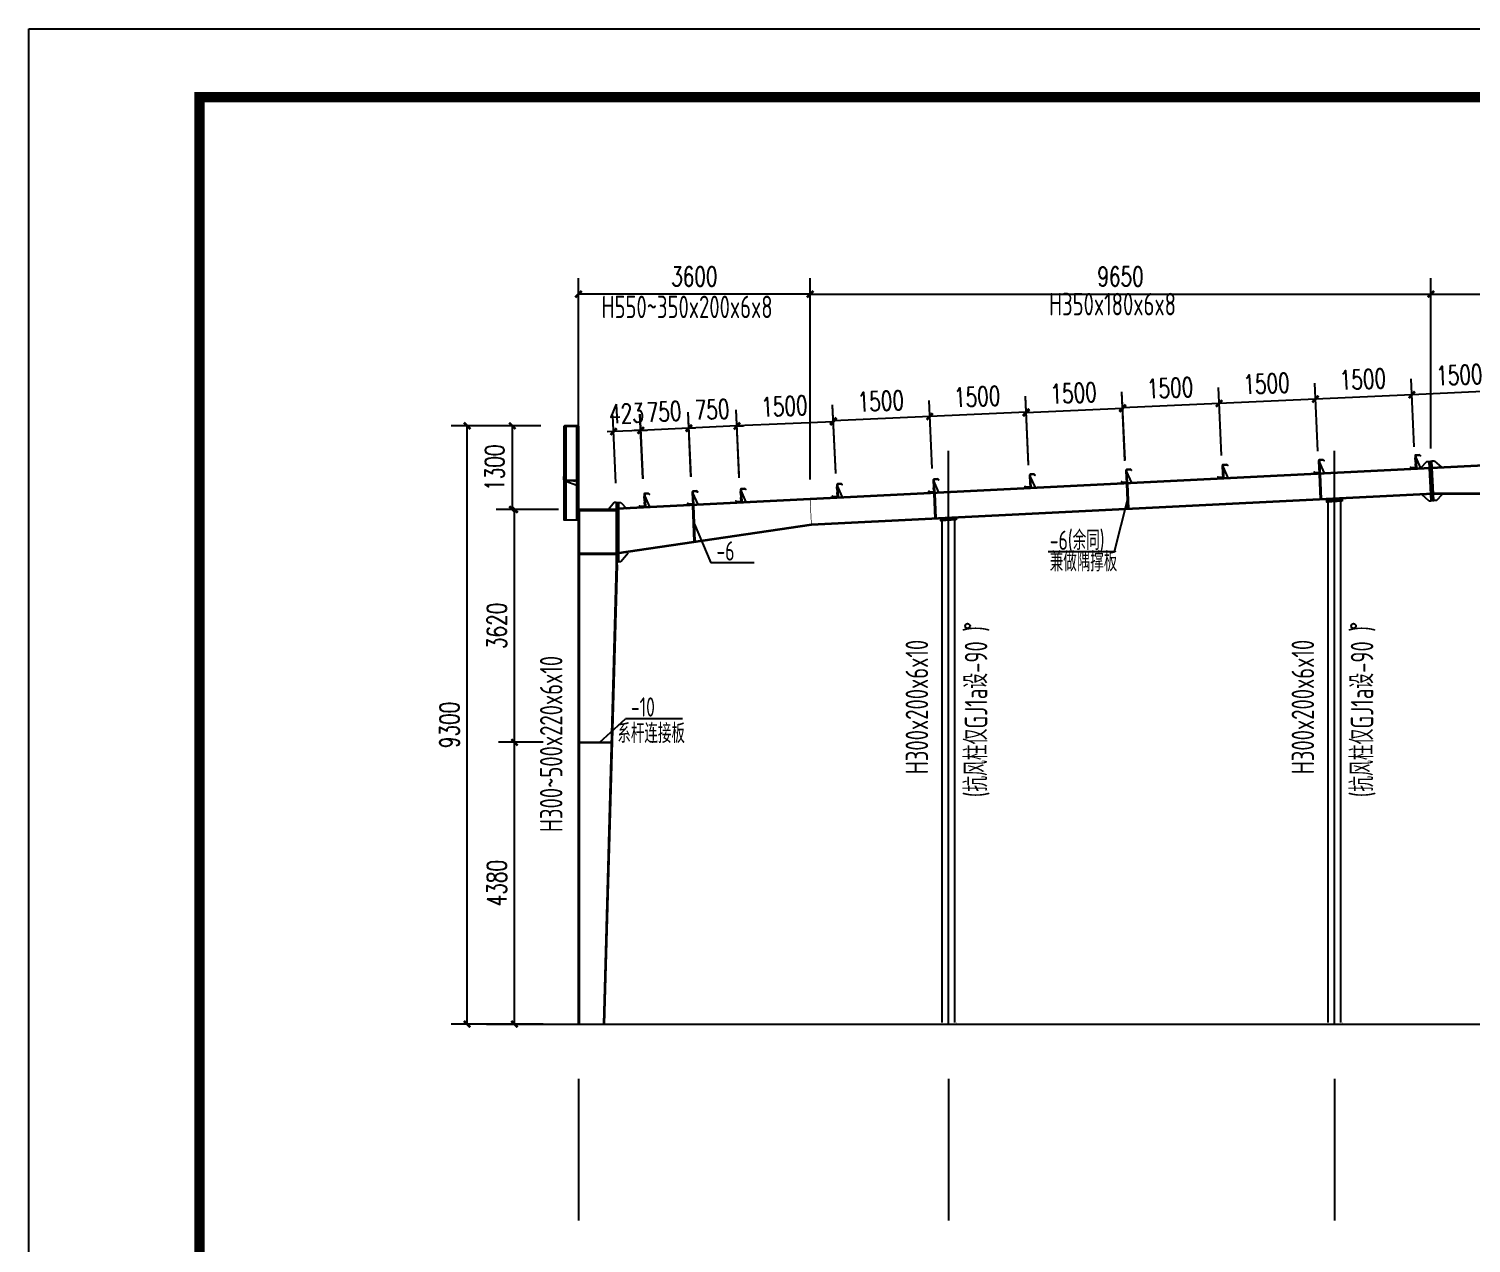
# Model space of a CAD drawing. Extents: x 180850 to 1400258, y 48356 to 327067.
# Drawn here: x 1288808 to 1311228, y 180243 to 199123 of the extents above; entities that cross this region are included whole.
import ezdxf

# ---------------------------------------------------------------- set-up
doc = ezdxf.new("R2010")
doc.units = 0
doc.header["$LTSCALE"] = 1000
for name, color, linetype in [('AXIS', 3, 'Continuous'), ('DOTE', 1, 'Continuous'), ('GL', 150, 'Continuous'), ('GZ', 50, 'Continuous'), ('LT', 27, 'Continuous'), ('PUB_TITLE', 4, 'Continuous'), ('PZ', 202, 'Continuous'), ('TEXT', 7, 'Continuous')]:
    doc.layers.add(name, color=color, linetype=linetype)
doc.styles.add('_TCH_DIM_T3', font='SIMPLEX', dxfattribs={"width": 0.705882, "bigfont": 'GBCBIG'})
doc.styles.add('TSSD_Norm', font='tssdeng.shx', dxfattribs={"bigfont": 'hztxt.shx'})
doc.dimstyles.new('TCH_100_1', dxfattribs={"dimtxt": 297.5, "dimasz": 100, "dimexe": 250, "dimexo": 300, "dimgap": 126.25, "dimtad": 1, "dimdec": 0, "dimzin": 0, "dimdsep": 46, "dimtxsty": '_TCH_DIM_T3', "dimblk": 'ARCHTICK', "dimcen": 0.09, "dimclrd": 126, "dimclre": 126, "dimclrt": 7, "dimazin": 2, "dimtfac": 1, "dimtdec": 0, "dimtix": 1, "dimtmove": 2, "dimatfit": 3, "dimfxl": 1, "dimtolj": 1, "dimtzin": 0, "dimarcsym": 0})

# ---------------------------------------------------------------- blocks, each defined once
blk = doc.blocks.new('_ArchTick')
at = {"color": 0, "linetype": 'ByBlock', "const_width": 0.4}
blk.add_lwpolyline([(-0.5, -0.5), (0.5, 0.5)], dxfattribs=at)
blk = doc.blocks.new('*D1894')
at = {"color": 126, "linetype": 'ByBlock', "lineweight": -2, "transparency": 16777216}
for p, q in [((1300953, 192115), (1300953, 195248)), ((1310603, 192598), (1310603, 195248)), ((1300953, 194998), (1310603, 194998))]:
    blk.add_line(p, q, dxfattribs=at)
at = {"layer": 'Defpoints', "color": 0, "linetype": 'ByBlock', "transparency": 16777216}
for p in [(1310603, 194998), (1310603, 192298), (1300953, 191815)]:
    blk.add_point(p, dxfattribs=at)
at = {"color": 126, "linetype": 'ByBlock', "lineweight": -2, "transparency": 16777216, "xscale": 100, "yscale": 100, "zscale": 100, "rotation": 180}
blk.add_blockref('_ArchTick', (1300953, 194998), dxfattribs=at)
at = {"color": 126, "linetype": 'ByBlock', "lineweight": -2, "transparency": 16777216, "xscale": 100, "yscale": 100, "zscale": 100}
blk.add_blockref('_ArchTick', (1310603, 194998), dxfattribs=at)
at = {"color": 7, "linetype": 'ByBlock', "transparency": 16777216, "insert": (1305778, 195273), "char_height": 297.5, "attachment_point": 5, "style": '_TCH_DIM_T3'}
blk.add_mtext('\\A1;9650', dxfattribs=at)
blk = doc.blocks.new('*D1895')
at = {"color": 126, "linetype": 'ByBlock', "lineweight": -2, "transparency": 16777216}
for p, q in [((1310603, 192598), (1310603, 195248)), ((1315103, 193341), (1315103, 195248)), ((1310603, 194998), (1315103, 194998))]:
    blk.add_line(p, q, dxfattribs=at)
at = {"layer": 'Defpoints', "color": 0, "linetype": 'ByBlock', "transparency": 16777216}
for p in [(1315103, 194998), (1315103, 193041), (1310603, 192298)]:
    blk.add_point(p, dxfattribs=at)
at = {"color": 126, "linetype": 'ByBlock', "lineweight": -2, "transparency": 16777216, "xscale": 100, "yscale": 100, "zscale": 100, "rotation": 180}
blk.add_blockref('_ArchTick', (1310603, 194998), dxfattribs=at)
at = {"color": 126, "linetype": 'ByBlock', "lineweight": -2, "transparency": 16777216, "xscale": 100, "yscale": 100, "zscale": 100}
blk.add_blockref('_ArchTick', (1315103, 194998), dxfattribs=at)
at = {"color": 7, "linetype": 'ByBlock', "transparency": 16777216, "insert": (1312853, 195273), "char_height": 297.5, "attachment_point": 5, "style": '_TCH_DIM_T3'}
blk.add_mtext('\\A1;4500', dxfattribs=at)
blk = doc.blocks.new('*D1898')
at = {"color": 126, "linetype": 'ByBlock', "lineweight": -2, "transparency": 16777216}
for p, q in [((1311842, 192691), (1311794, 193751)), ((1310343, 192624), (1310295, 193683)), ((1311805, 193501), (1310307, 193433))]:
    blk.add_line(p, q, dxfattribs=at)
at = {"layer": 'Defpoints', "color": 0, "linetype": 'ByBlock', "transparency": 16777216}
for p in [(1310307, 193433), (1311855, 192391, 0), (1310357, 192325, 0)]:
    blk.add_point(p, dxfattribs=at)
at = {"color": 126, "linetype": 'ByBlock', "lineweight": -2, "transparency": 16777216, "xscale": 100, "yscale": 100, "zscale": 100}
for p, rotation in [((1310307, 193433), 182.5815654334774), ((1311805, 193501), 2.581565433477442)]:
    blk.add_blockref('_ArchTick', p, dxfattribs=dict(at, rotation=rotation))
at = {"color": 7, "linetype": 'ByBlock', "transparency": 16777216, "insert": (1311044, 193742), "char_height": 297.5, "attachment_point": 5, "rotation": 2.5816, "style": '_TCH_DIM_T3'}
blk.add_mtext('\\A1;1500', dxfattribs=at)
blk = doc.blocks.new('*D1899')
at = {"color": 126, "linetype": 'ByBlock', "lineweight": -2, "transparency": 16777216}
for p, q in [((1308845, 192557), (1308797, 193616)), ((1310343, 192624), (1310295, 193683)), ((1310307, 193433), (1308808, 193366))]:
    blk.add_line(p, q, dxfattribs=at)
at = {"layer": 'Defpoints', "color": 0, "linetype": 'ByBlock', "transparency": 16777216}
for p in [(1308808, 193366), (1308858, 192258, 0), (1310357, 192325, 0)]:
    blk.add_point(p, dxfattribs=at)
at = {"color": 126, "linetype": 'ByBlock', "lineweight": -2, "transparency": 16777216, "xscale": 100, "yscale": 100, "zscale": 100}
for p, rotation in [((1310307, 193433), 2.581565433477442), ((1308808, 193366), 182.5815654334774)]:
    blk.add_blockref('_ArchTick', p, dxfattribs=dict(at, rotation=rotation))
at = {"color": 7, "linetype": 'ByBlock', "transparency": 16777216, "insert": (1309545, 193674), "char_height": 297.5, "attachment_point": 5, "rotation": 2.5816, "style": '_TCH_DIM_T3'}
blk.add_mtext('\\A1;1500', dxfattribs=at)
blk = doc.blocks.new('*D1901')
at = {"color": 126, "linetype": 'ByBlock', "lineweight": -2, "transparency": 16777216}
for p, q in [((1304348, 192340), (1304300, 193400)), ((1305846, 192407), (1305798, 193467)), ((1305810, 193218), (1304311, 193150))]:
    blk.add_line(p, q, dxfattribs=at)
at = {"layer": 'Defpoints', "color": 0, "linetype": 'ByBlock', "transparency": 16777216}
for p in [(1304311, 193150), (1304361, 192041, 0), (1305860, 192108, 0)]:
    blk.add_point(p, dxfattribs=at)
at = {"color": 126, "linetype": 'ByBlock', "lineweight": -2, "transparency": 16777216, "xscale": 100, "yscale": 100, "zscale": 100}
for p, rotation in [((1305810, 193218), 2.581565433477442), ((1304311, 193150), 182.5815654334774)]:
    blk.add_blockref('_ArchTick', p, dxfattribs=dict(at, rotation=rotation))
at = {"color": 7, "linetype": 'ByBlock', "transparency": 16777216, "insert": (1305048, 193459), "char_height": 297.5, "attachment_point": 5, "rotation": 2.5816, "style": '_TCH_DIM_T3'}
blk.add_mtext('\\A1;1500', dxfattribs=at)
blk = doc.blocks.new('*D1902')
at = {"color": 126, "linetype": 'ByBlock', "lineweight": -2, "transparency": 16777216}
for p, q in [((1302849, 192286), (1302801, 193345)), ((1304347, 192353), (1304299, 193413)), ((1304311, 193163), (1302812, 193095))]:
    blk.add_line(p, q, dxfattribs=at)
at = {"layer": 'Defpoints', "color": 0, "linetype": 'ByBlock', "transparency": 16777216}
for p in [(1302812, 193095), (1302862, 191987, 0), (1304361, 192053, 0)]:
    blk.add_point(p, dxfattribs=at)
at = {"color": 126, "linetype": 'ByBlock', "lineweight": -2, "transparency": 16777216, "xscale": 100, "yscale": 100, "zscale": 100}
for p, rotation in [((1302812, 193095), 182.5815654334774), ((1304311, 193163), 2.581565433477442)]:
    blk.add_blockref('_ArchTick', p, dxfattribs=dict(at, rotation=rotation))
at = {"color": 7, "linetype": 'ByBlock', "transparency": 16777216, "insert": (1303549, 193404), "char_height": 297.5, "attachment_point": 5, "rotation": 2.5816, "style": '_TCH_DIM_T3'}
blk.add_mtext('\\A1;1500', dxfattribs=at)
blk = doc.blocks.new('*D1903')
at = {"color": 126, "linetype": 'ByBlock', "lineweight": -2, "transparency": 16777216}
for p, q in [((1301350, 192219), (1301302, 193278)), ((1302849, 192286), (1302801, 193345)), ((1302812, 193095), (1301314, 193028))]:
    blk.add_line(p, q, dxfattribs=at)
at = {"layer": 'Defpoints', "color": 0, "linetype": 'ByBlock', "transparency": 16777216}
for p in [(1301314, 193028), (1301364, 191920, 0), (1302862, 191987, 0)]:
    blk.add_point(p, dxfattribs=at)
at = {"color": 126, "linetype": 'ByBlock', "lineweight": -2, "transparency": 16777216, "xscale": 100, "yscale": 100, "zscale": 100}
for p, rotation in [((1301314, 193028), 182.5815654334774), ((1302812, 193095), 2.581565433477442)]:
    blk.add_blockref('_ArchTick', p, dxfattribs=dict(at, rotation=rotation))
at = {"color": 7, "linetype": 'ByBlock', "transparency": 16777216, "insert": (1302051, 193336), "char_height": 297.5, "attachment_point": 5, "rotation": 2.5816, "style": '_TCH_DIM_T3'}
blk.add_mtext('\\A1;1500', dxfattribs=at)
blk = doc.blocks.new('*D1904')
at = {"color": 126, "linetype": 'ByBlock', "lineweight": -2, "transparency": 16777216}
for p, q in [((1301351, 192207), (1301303, 193265)), ((1299852, 192140), (1299804, 193197)), ((1301314, 193015), (1299816, 192948))]:
    blk.add_line(p, q, dxfattribs=at)
at = {"layer": 'Defpoints', "color": 0, "linetype": 'ByBlock', "transparency": 16777216}
for p in [(1299816, 192948), (1299866, 191840, 0), (1301364, 191907, 0)]:
    blk.add_point(p, dxfattribs=at)
at = {"color": 126, "linetype": 'ByBlock', "lineweight": -2, "transparency": 16777216, "xscale": 100, "yscale": 100, "zscale": 100}
for p, rotation in [((1301314, 193015), 2.581565433477442), ((1299816, 192948), 182.5815654334774)]:
    blk.add_blockref('_ArchTick', p, dxfattribs=dict(at, rotation=rotation))
at = {"color": 7, "linetype": 'ByBlock', "transparency": 16777216, "insert": (1300553, 193256), "char_height": 297.5, "attachment_point": 5, "rotation": 2.5816, "style": '_TCH_DIM_T3'}
blk.add_mtext('\\A1;1500', dxfattribs=at)
blk = doc.blocks.new('*D1905')
at = {"color": 126, "linetype": 'ByBlock', "lineweight": -2, "transparency": 16777216}
for p, q in [((1299100, 192165), (1299055, 193163)), ((1299850, 192193), (1299804, 193197)), ((1299066, 192914), (1298967, 192909)), ((1299816, 192948), (1299066, 192914)), ((1299816, 192948), (1299916, 192952))]:
    blk.add_line(p, q, dxfattribs=at)
at = {"layer": 'Defpoints', "color": 0, "linetype": 'ByBlock', "transparency": 16777216}
for p in [(1299066, 192914), (1299114, 191865, 0), (1299863, 191894, 0)]:
    blk.add_point(p, dxfattribs=at)
at = {"color": 126, "linetype": 'ByBlock', "lineweight": -2, "transparency": 16777216, "xscale": 100, "yscale": 100, "zscale": 100}
for p, rotation in [((1299066, 192914), 2.581565435143286), ((1299816, 192948), 182.5815654351433)]:
    blk.add_blockref('_ArchTick', p, dxfattribs=dict(at, rotation=rotation))
at = {"color": 7, "linetype": 'ByBlock', "transparency": 16777216, "insert": (1299429, 193205), "char_height": 297.5, "attachment_point": 5, "rotation": 2.5816, "style": '_TCH_DIM_T3'}
blk.add_mtext('\\A1;750', dxfattribs=at)
blk = doc.blocks.new('*D1906')
at = {"color": 126, "linetype": 'ByBlock', "lineweight": -2, "transparency": 16777216}
for p, q in [((1298353, 192131), (1298308, 193130)), ((1299103, 192160), (1299058, 193164)), ((1298320, 192880), (1298220, 192876)), ((1299069, 192914), (1298320, 192880)), ((1299069, 192914), (1299169, 192918))]:
    blk.add_line(p, q, dxfattribs=at)
at = {"layer": 'Defpoints', "color": 0, "linetype": 'ByBlock', "transparency": 16777216}
for p in [(1298320, 192880), (1298367, 191832, 0), (1299116, 191860, 0)]:
    blk.add_point(p, dxfattribs=at)
at = {"color": 126, "linetype": 'ByBlock', "lineweight": -2, "transparency": 16777216, "xscale": 100, "yscale": 100, "zscale": 100}
for p, rotation in [((1298320, 192880), 2.581565435143286), ((1299069, 192914), 182.5815654351433)]:
    blk.add_blockref('_ArchTick', p, dxfattribs=dict(at, rotation=rotation))
at = {"color": 7, "linetype": 'ByBlock', "transparency": 16777216, "insert": (1298682, 193172), "char_height": 297.5, "attachment_point": 5, "rotation": 2.5816, "style": '_TCH_DIM_T3'}
blk.add_mtext('\\A1;750', dxfattribs=at)
blk = doc.blocks.new('*D1907')
at = {"color": 126, "linetype": 'ByBlock', "lineweight": -2, "transparency": 16777216}
for p, q in [((1297935, 192059), (1297888, 193111)), ((1298356, 192126), (1298311, 193130)), ((1297899, 192861), (1297799, 192857)), ((1298322, 192880), (1297899, 192861)), ((1298322, 192880), (1298422, 192885))]:
    blk.add_line(p, q, dxfattribs=at)
at = {"layer": 'Defpoints', "color": 0, "linetype": 'ByBlock', "transparency": 16777216}
for p in [(1297899, 192861), (1297949, 191760, -4), (1298369, 191826, 0)]:
    blk.add_point(p, dxfattribs=at)
at = {"color": 126, "linetype": 'ByBlock', "lineweight": -2, "transparency": 16777216, "xscale": 100, "yscale": 100, "zscale": 100}
for p, rotation in [((1297899, 192861), 2.581565435143286), ((1298322, 192880), 182.5815654351433)]:
    blk.add_blockref('_ArchTick', p, dxfattribs=dict(at, rotation=rotation))
at = {"color": 7, "linetype": 'ByBlock', "transparency": 16777216, "insert": (1298098, 193145), "char_height": 297.5, "attachment_point": 5, "rotation": 2.5816, "style": '_TCH_DIM_T3'}
blk.add_mtext('\\A1;423', dxfattribs=at)
blk = doc.blocks.new('*D1908')
at = {"color": 126, "linetype": 'ByBlock', "lineweight": -2, "transparency": 16777216}
for p, q in [((1297353, 192176), (1297353, 195248)), ((1300953, 192115), (1300953, 195248)), ((1300953, 194998), (1297353, 194998))]:
    blk.add_line(p, q, dxfattribs=at)
at = {"layer": 'Defpoints', "color": 0, "linetype": 'ByBlock', "transparency": 16777216}
for p in [(1297353, 194998), (1297353, 191876), (1300953, 191815)]:
    blk.add_point(p, dxfattribs=at)
at = {"color": 126, "linetype": 'ByBlock', "lineweight": -2, "transparency": 16777216, "xscale": 100, "yscale": 100, "zscale": 100, "rotation": 180}
blk.add_blockref('_ArchTick', (1297353, 194998), dxfattribs=at)
at = {"color": 126, "linetype": 'ByBlock', "lineweight": -2, "transparency": 16777216, "xscale": 100, "yscale": 100, "zscale": 100}
blk.add_blockref('_ArchTick', (1300953, 194998), dxfattribs=at)
at = {"color": 7, "linetype": 'ByBlock', "transparency": 16777216, "insert": (1299153, 195273), "char_height": 297.5, "attachment_point": 5, "style": '_TCH_DIM_T3'}
blk.add_mtext('\\A1;3600', dxfattribs=at)
blk = doc.blocks.new('*D1909')
at = {"color": 126, "linetype": 'ByBlock', "lineweight": -2, "transparency": 16777216}
for p, q in [((1307346, 192489), (1307299, 193548)), ((1308845, 192556), (1308797, 193616)), ((1308808, 193366), (1307310, 193298))]:
    blk.add_line(p, q, dxfattribs=at)
at = {"layer": 'Defpoints', "color": 0, "linetype": 'ByBlock', "transparency": 16777216}
for p in [(1307310, 193298), (1307360, 192189, 0), (1308858, 192256, 0)]:
    blk.add_point(p, dxfattribs=at)
at = {"color": 126, "linetype": 'ByBlock', "lineweight": -2, "transparency": 16777216}
for p, xscale, yscale, zscale, rotation in [((1307310, 193298), 100, 100, 100, 182.5815654351433), ((1308808, 193366), 99.99999999999999, 99.99999999999999, 99.99999999999999, 2.58156543514331)]:
    blk.add_blockref('_ArchTick', p, dxfattribs=dict(at, xscale=xscale, yscale=yscale, zscale=zscale, rotation=rotation))
at = {"color": 7, "linetype": 'ByBlock', "transparency": 16777216, "insert": (1308047, 193607), "char_height": 297.5, "attachment_point": 5, "rotation": 2.5816, "style": '_TCH_DIM_T3'}
blk.add_mtext('\\A1;1500', dxfattribs=at)
blk = doc.blocks.new('*D1910')
at = {"color": 126, "linetype": 'ByBlock', "lineweight": -2, "transparency": 16777216}
for p, q in [((1307346, 192489), (1307299, 193548)), ((1305848, 192422), (1305800, 193480)), ((1307310, 193298), (1305811, 193231))]:
    blk.add_line(p, q, dxfattribs=at)
at = {"layer": 'Defpoints', "color": 0, "linetype": 'ByBlock', "transparency": 16777216}
for p in [(1305811, 193231), (1307360, 192189, 0), (1305861, 192123, 0)]:
    blk.add_point(p, dxfattribs=at)
at = {"color": 126, "linetype": 'ByBlock', "lineweight": -2, "transparency": 16777216}
for p, xscale, yscale, zscale, rotation in [((1305811, 193231), 100, 100, 100, 182.5815654351433), ((1307310, 193298), 99.99999999999999, 99.99999999999999, 99.99999999999999, 2.58156543514331)]:
    blk.add_blockref('_ArchTick', p, dxfattribs=dict(at, xscale=xscale, yscale=yscale, zscale=zscale, rotation=rotation))
at = {"color": 7, "linetype": 'ByBlock', "transparency": 16777216, "insert": (1306548, 193539), "char_height": 297.5, "attachment_point": 5, "rotation": 2.5816, "style": '_TCH_DIM_T3'}
blk.add_mtext('\\A1;1500', dxfattribs=at)
blk = doc.blocks.new('*D1922')
at = {"color": 126, "linetype": 'ByBlock', "lineweight": -2, "transparency": 16777216}
for p, q in [((1296787, 188030), (1296107, 188030)), ((1296357, 183650), (1296357, 188030)), ((1296781, 183650), (1296107, 183650))]:
    blk.add_line(p, q, dxfattribs=at)
at = {"layer": 'Defpoints', "color": 0, "linetype": 'ByBlock', "transparency": 16777216}
for p in [(1296357, 188030), (1297087, 188030, 0), (1297081, 183650)]:
    blk.add_point(p, dxfattribs=at)
at = {"color": 126, "linetype": 'ByBlock', "lineweight": -2, "transparency": 16777216, "xscale": 100, "yscale": 100, "zscale": 100}
for p, rotation in [((1296357, 188030), 90), ((1296357, 183650), 270)]:
    blk.add_blockref('_ArchTick', p, dxfattribs=dict(at, rotation=rotation))
at = {"color": 7, "linetype": 'ByBlock', "transparency": 16777216, "insert": (1296082, 185840), "char_height": 297.5, "attachment_point": 5, "rotation": 90, "style": '_TCH_DIM_T3'}
blk.add_mtext('\\A1;4380', dxfattribs=at)
blk = doc.blocks.new('*D1923')
at = {"color": 126, "linetype": 'ByBlock', "lineweight": -2, "transparency": 16777216}
for p, q in [((1297043, 191650), (1296107, 191650)), ((1296357, 188030), (1296357, 191650)), ((1296803, 188030), (1296107, 188030))]:
    blk.add_line(p, q, dxfattribs=at)
at = {"layer": 'Defpoints', "color": 0, "linetype": 'ByBlock', "transparency": 16777216}
for p in [(1296357, 191650), (1297343, 191650, -2), (1297103, 188030, 0)]:
    blk.add_point(p, dxfattribs=at)
at = {"color": 126, "linetype": 'ByBlock', "lineweight": -2, "transparency": 16777216, "xscale": 100, "yscale": 100, "zscale": 100}
for p, rotation in [((1296357, 191650), 90), ((1296357, 188030), 270)]:
    blk.add_blockref('_ArchTick', p, dxfattribs=dict(at, rotation=rotation))
at = {"color": 7, "linetype": 'ByBlock', "transparency": 16777216, "insert": (1296082, 189840), "char_height": 297.5, "attachment_point": 5, "rotation": 90, "style": '_TCH_DIM_T3'}
blk.add_mtext('\\A1;3620', dxfattribs=at)
blk = doc.blocks.new('*D1924')
at = {"color": 126, "linetype": 'ByBlock', "lineweight": -2, "transparency": 16777216}
for p, q in [((1296753, 192950), (1296074, 192950)), ((1296324, 191650), (1296324, 192950)), ((1297043, 191650), (1296074, 191650))]:
    blk.add_line(p, q, dxfattribs=at)
at = {"layer": 'Defpoints', "color": 0, "linetype": 'ByBlock', "transparency": 16777216}
for p in [(1296324, 192950), (1297053, 192950), (1297343, 191650, -2)]:
    blk.add_point(p, dxfattribs=at)
at = {"color": 126, "linetype": 'ByBlock', "lineweight": -2, "transparency": 16777216, "xscale": 100, "yscale": 100, "zscale": 100}
for p, rotation in [((1296324, 192950), 90), ((1296324, 191650), 270)]:
    blk.add_blockref('_ArchTick', p, dxfattribs=dict(at, rotation=rotation))
at = {"color": 7, "linetype": 'ByBlock', "transparency": 16777216, "insert": (1296049, 192300), "char_height": 297.5, "attachment_point": 5, "rotation": 90, "style": '_TCH_DIM_T3'}
blk.add_mtext('\\A1;1300', dxfattribs=at)
blk = doc.blocks.new('*D1925')
at = {"color": 126, "linetype": 'ByBlock', "lineweight": -2, "transparency": 16777216}
for p, q in [((1296767, 192950), (1295371, 192950)), ((1295621, 183650), (1295621, 192950)), ((1296803, 183650), (1295371, 183650))]:
    blk.add_line(p, q, dxfattribs=at)
at = {"layer": 'Defpoints', "color": 0, "linetype": 'ByBlock', "transparency": 16777216}
for p in [(1295621, 192950), (1297067, 192950), (1297103, 183650)]:
    blk.add_point(p, dxfattribs=at)
at = {"color": 126, "linetype": 'ByBlock', "lineweight": -2, "transparency": 16777216, "xscale": 100, "yscale": 100, "zscale": 100}
for p, rotation in [((1295621, 192950), 90), ((1295621, 183650), 270)]:
    blk.add_blockref('_ArchTick', p, dxfattribs=dict(at, rotation=rotation))
at = {"color": 7, "linetype": 'ByBlock', "transparency": 16777216, "insert": (1295346, 188300), "char_height": 297.5, "attachment_point": 5, "rotation": 90, "style": '_TCH_DIM_T3'}
blk.add_mtext('\\A1;9300', dxfattribs=at)

msp = doc.modelspace()

# ---------------------------------------------------------------- linework, layer by layer
for points, elevation in [([(1309223.4, 191798.4), (1308983.99, 191781.64), (1308982.59, 191801.59), (1309222.01, 191818.35)], 4), ([(1309224.8, 191778.45), (1308985.38, 191761.69), (1308983.99, 191781.64), (1309223.4, 191798.4)], 4), ([(1303223.4, 191510.38), (1302983.99, 191493.62), (1302982.59, 191513.57), (1303222.01, 191530.33)], 4), ([(1303224.8, 191490.43), (1302985.38, 191473.67), (1302983.99, 191493.62), (1303223.4, 191510.38)], 4), ([(1297366.6, 188029.63), (1297860.8, 188029.63), (1297860.8, 188019.63), (1297366.6, 188019.63)], 3.8)]:
    msp.add_lwpolyline(points, close=True, dxfattribs=dict(elevation=elevation))
for centre in [(1303401.47, 189838.12, 4.03), (1309401.47, 189838.12, 4.03)]:
    msp.add_circle(centre, 36.59)
at = {"layer": 'AXIS'}
for p, q in [((1305884.88, 191812.03, 4), (1305680.12, 190989.25, -15.98)), ((1299148.36, 191434, 4.64), (1299411.24, 190822.76, -15.45)), ((1300080.99, 190822.76, -15.45), (1299411.24, 190822.76, -15.45)), ((1305680.12, 190989.25, -15.98), (1304654.03, 190989.25, -15.98)), ((1297682.8, 188029.63, 3.8), (1298080.96, 188396.81, -15.42)), ((1298969.23, 188396.81, -15.42), (1298080.96, 188396.81, -15.42)), ((1297352.6, 182799.63, 4.03), (1297352.6, 180595.6, 4.03)), ((1303102.6, 182799.63, 4.06), (1303102.6, 180595.6, 4.06)), ((1309102.6, 182799.63, 3.91), (1309102.6, 180595.6, 3.91))]:
    msp.add_line(p, q, dxfattribs=at)
at = {"layer": 'DOTE'}
for p, q in [((1303102.6, 183649.63, 4), (1303102.6, 192560.34, 4)), ((1309102.6, 183649.63, 4), (1309102.6, 192560.34, 4)), ((1295920.96, 183649.63, 4), (1334374.25, 183649.63, 4))]:
    msp.add_line(p, q, dxfattribs=at)
at = {"layer": 'GL'}
for p, q in [((1315102.6, 192510.61, 4), (1297945.92, 191652.78, 4)), ((1315102.6, 192522.63, 4), (1297946.16, 191664.81, 4)), ((1310636.5, 191898.82, 4), (1300972.72, 191415.63, 4)), ((1310637.1, 191886.84, 4), (1300973.32, 191403.65, 4)), ((1314942.45, 191898.82, 4.03), (1310636.45, 191899.65, 4)), ((1314942.45, 191887.64, 5.29), (1310637.05, 191887.67, 4)), ((1300971.85, 191415.56, 4), (1297948.6, 190972.73, 4)), ((1300971.85, 191415.56, 4), (1297948.6, 190972.73, 4)), ((1300973.32, 191403.65, 4), (1297948.6, 190960.64, 4)), ((1300973.32, 191403.65, 4), (1297948.6, 190960.64, 4))]:
    msp.add_line(p, q, dxfattribs=at)
at = {"layer": 'GL', "elevation": 4}
for points in [[(1308871.24, 192199.03), (1308881.62, 192199.58), (1308897.79, 191811.91), (1308887.42, 191811.35)], [(1305874.99, 192049.21), (1305885.36, 192049.77), (1305901.53, 191662.09), (1305891.16, 191661.54)], [(1299130.83, 191711.99), (1299141.2, 191712.54), (1299159.9, 191151.73), (1299149.53, 191151.17)], [(1302878.73, 191899.4), (1302889.1, 191899.96), (1302905.27, 191512.28), (1302894.9, 191511.73)]]:
    msp.add_lwpolyline(points, close=True, dxfattribs=at)
at = {"layer": 'GL', "color": 6, "const_width": 10, "elevation": 4}
msp.add_lwpolyline([(1300952.75, 191815.09), (1300973.33, 191403.6)], dxfattribs=at)
at = {"layer": 'GZ'}
for p, q in [((1309002.6, 191802.99, -0.02), (1309002.6, 183674.63, -0.02)), ((1309202.67, 183674.63, 1.29), (1309202.67, 191816.99, 2.32)), ((1297352.6, 183649.63, 6.09), (1297352.6, 191635.63, 1.91)), ((1297366.6, 183649.63, 6.09), (1297366.6, 191635.63, 1.91)), ((1303002.6, 191514.97, -0.02), (1303002.6, 183674.63, -0.02)), ((1303202.67, 183674.63, 1.29), (1303202.67, 191528.98, 2.32)), ((1297938.6, 190964.93, -5.86), (1297366.6, 190964.93, -1.87)), ((1297938.6, 190964.93, -5.86), (1297366.6, 190964.93, -1.87)), ((1297938.6, 190950.93, -5.86), (1297366.6, 190950.93, -1.87)), ((1297938.6, 190950.93, -5.86), (1297366.6, 190950.93, -1.87)), ((1297938.6, 190790.93, -1.97), (1297738.6, 183649.63, 2.08)), ((1297952.6, 190790.93, -1.97), (1297752.6, 183649.63, 2.08))]:
    msp.add_line(p, q, dxfattribs=at)
at = {"layer": 'GZ', "elevation": 0.03}
msp.add_lwpolyline([(1297352.6, 191635.63), (1297938.6, 191635.63), (1297938.6, 191649.63), (1297352.6, 191649.63)], close=True, dxfattribs=at)
at = {"layer": 'LT'}
for p, q in [((1297127.6, 192935, 2.06), (1297127.6, 192882.5, 2.06)), ((1297130.97, 192885.88, 2.06), (1297130.97, 192931.63, 2.06)), ((1297352.6, 192949.63, 2.06), (1297132.6, 192949.63, 2.06)), ((1297132.6, 192949.63, 2.06), (1297132.6, 192946.25, 2.06)), ((1297132.6, 192946.25, 2.06), (1297352.6, 192946.25, 2.06)), ((1297336.35, 192946.25, 2.06), (1297138.85, 192946.25, 2.06)), ((1297138.85, 192871.25, 2.06), (1297150.1, 192871.25, 2.06)), ((1297142.22, 192942.88, 2.06), (1297332.97, 192942.88, 2.06)), ((1297150.1, 192874.63, 2.06), (1297142.22, 192874.63, 2.06)), ((1297150.1, 192871.25, 2.06), (1297150.1, 192874.63, 2.06)), ((1297325.1, 192874.63, 2.06), (1297325.1, 192871.25, 2.06)), ((1297332.97, 192874.63, 2.06), (1297325.1, 192874.63, 2.06)), ((1297325.1, 192871.25, 2.06), (1297336.35, 192871.25, 2.06)), ((1297344.22, 192931.63, 2.06), (1297344.22, 192885.88, 2.06)), ((1297347.6, 192882.5, 2.06), (1297347.6, 192935, 2.06)), ((1297352.6, 192946.25, 2.06), (1297352.6, 192949.63, 2.06)), ((1297126.37, 192112.6, 2.06), (1297126.37, 192165.1, 2.06)), ((1297129.75, 192161.72, 2.06), (1297129.75, 192115.97, 2.06)), ((1297137.62, 192176.35, 2.06), (1297148.87, 192176.35, 2.06)), ((1297148.87, 192172.97, 2.06), (1297141, 192172.97, 2.06)), ((1297148.87, 192176.35, 2.06), (1297148.87, 192172.97, 2.06)), ((1297323.87, 192172.97, 2.06), (1297323.87, 192176.35, 2.06)), ((1297323.87, 192176.35, 2.06), (1297335.12, 192176.35, 2.06)), ((1297331.75, 192172.97, 2.06), (1297323.87, 192172.97, 2.06)), ((1297343, 192115.97, 2.06), (1297343, 192161.72, 2.06)), ((1297346.37, 192165.1, 2.06), (1297346.37, 192112.6, 2.06)), ((1297131.37, 192097.97, 2.06), (1297131.37, 192101.35, 2.06)), ((1297131.37, 192101.35, 2.06), (1297351.37, 192101.35, 2.06)), ((1297351.37, 192097.97, 2.06), (1297131.37, 192097.97, 2.06)), ((1297131.37, 192097.97, 2.06), (1297351.37, 192018.35, 2.06)), ((1297335.12, 192101.35, 2.06), (1297137.62, 192101.35, 2.06)), ((1297141, 192104.72, 2.06), (1297331.75, 192104.72, 2.06)), ((1297179.52, 192078.8, 2.06), (1297179.52, 192117.14, 2.06)), ((1297289.96, 192078.8, 2.06), (1297289.96, 192117.14, 2.06)), ((1297351.37, 192101.35, 2.06), (1297351.37, 192097.97, 2.06))]:
    msp.add_line(p, q, dxfattribs=at)
at = {"layer": 'LT', "color": 1, "linetype": 'Continuous'}
for p, q in [((1310383.1, 192439.1), (1310343.24, 192437.11)), ((1310383.1, 192439.1), (1310343.24, 192437.11)), ((1305888.71, 192214.38), (1305848.85, 192212.39)), ((1305888.71, 192214.38), (1305848.85, 192212.39)), ((1307386.84, 192289.29), (1307346.98, 192287.3)), ((1307386.84, 192289.29), (1307346.98, 192287.3)), ((1307391.41, 192197.88), (1307351.55, 192195.89)), ((1307391.41, 192197.88), (1307351.55, 192195.89)), ((1308884.97, 192364.2), (1308845.11, 192362.2)), ((1308884.97, 192364.2), (1308845.11, 192362.2)), ((1308889.54, 192272.79), (1308849.68, 192270.8)), ((1308889.54, 192272.79), (1308849.68, 192270.8)), ((1310387.67, 192347.7), (1310347.81, 192345.7)), ((1310387.67, 192347.7), (1310347.81, 192345.7)), ((1301394.32, 191989.67), (1301354.47, 191987.67)), ((1301394.32, 191989.67), (1301354.47, 191987.67)), ((1302892.45, 192064.57), (1302852.6, 192062.58)), ((1302892.45, 192064.57), (1302852.6, 192062.58)), ((1302897.02, 191973.17), (1302857.17, 191971.17)), ((1302897.02, 191973.17), (1302857.17, 191971.17)), ((1304390.58, 192139.48), (1304350.73, 192137.49)), ((1304390.58, 192139.48), (1304350.73, 192137.49)), ((1304395.15, 192048.07), (1304355.3, 192046.08)), ((1304395.15, 192048.07), (1304355.3, 192046.08)), ((1305893.28, 192122.98), (1305853.42, 192120.99)), ((1305893.28, 192122.98), (1305853.42, 192120.99)), ((1298398.07, 191839.85), (1298358.21, 191837.86)), ((1298398.07, 191839.85), (1298358.21, 191837.86)), ((1298402.64, 191748.45), (1298362.78, 191746.45)), ((1298402.64, 191748.45), (1298362.78, 191746.45)), ((1299147.13, 191877.31), (1299107.28, 191875.31)), ((1299147.13, 191877.31), (1299107.28, 191875.31)), ((1299151.7, 191785.9), (1299111.85, 191783.91)), ((1299151.7, 191785.9), (1299111.85, 191783.91)), ((1299896.2, 191914.76), (1299856.34, 191912.77)), ((1299896.2, 191914.76), (1299856.34, 191912.77)), ((1299900.77, 191823.35), (1299860.91, 191821.36)), ((1299900.77, 191823.35), (1299860.91, 191821.36)), ((1301398.89, 191898.26), (1301359.04, 191896.27)), ((1301398.89, 191898.26), (1301359.04, 191896.27))]:
    msp.add_line(p, q, dxfattribs=at)
at = {"layer": 'LT', "elevation": 4}
for points in [[(1297352.6, 191485.9), (1297128.97, 191485.9), (1297128.97, 192946.25), (1297352.6, 192946.26)], [(1297322.6, 191485.9), (1297158.97, 191485.9), (1297158.96, 192946.25), (1297322.6, 192946.26)], [(1308862.9, 192402.88), (1308868.89, 192403.18), (1308878.48, 192211.42), (1308872.49, 192211.12)], [(1308869.39, 192393.2), (1308878.48, 192211.42), (1308948.38, 192214.92)], [(1310361.03, 192477.79), (1310367.02, 192478.09), (1310376.61, 192286.33), (1310370.62, 192286.03)], [(1310367.52, 192468.1), (1310376.61, 192286.33), (1310446.51, 192289.82)], [(1304368.51, 192178.16), (1304374.51, 192178.46), (1304384.09, 191986.7), (1304378.1, 191986.4)], [(1304375.01, 192168.48), (1304384.09, 191986.7), (1304453.99, 191990.2)], [(1305866.64, 192253.07), (1305872.63, 192253.37), (1305882.22, 192061.61), (1305876.23, 192061.31)], [(1305873.13, 192243.38), (1305882.22, 192061.61), (1305952.12, 192065.1)], [(1307364.77, 192327.98), (1307370.76, 192328.28), (1307380.35, 192136.52), (1307374.36, 192136.22)], [(1307371.26, 192318.29), (1307380.35, 192136.52), (1307450.25, 192140.01)], [(1299125.06, 191915.99), (1299131.06, 191916.29), (1299140.64, 191724.53), (1299134.65, 191724.23)], [(1299874.13, 191953.44), (1299880.12, 191953.74), (1299889.71, 191761.98), (1299883.72, 191761.68)], [(1299880.62, 191943.76), (1299889.71, 191761.98), (1299959.61, 191765.48)], [(1301372.26, 192028.35), (1301378.25, 192028.65), (1301387.84, 191836.89), (1301381.84, 191836.59)], [(1301378.75, 192018.66), (1301387.84, 191836.89), (1301457.74, 191840.39)], [(1302870.39, 192103.26), (1302876.38, 192103.56), (1302885.97, 191911.8), (1302879.97, 191911.5)], [(1302876.88, 192093.57), (1302885.97, 191911.8), (1302955.86, 191915.29)], [(1298376, 191878.54), (1298381.99, 191878.84), (1298391.58, 191687.08), (1298385.59, 191686.78)], [(1298382.49, 191868.85), (1298391.58, 191687.08), (1298461.48, 191690.57)], [(1299131.56, 191906.3), (1299140.64, 191724.53), (1299210.54, 191728.03)]]:
    msp.add_lwpolyline(points, close=True, dxfattribs=at)
at = {"layer": 'LT'}
for points in [[(1308862.65, 192407.88, -0.41421356), (1308872.14, 192418.36), (1308927.83, 192421.15), (1308941.95, 192408.37), (1308943.96, 192410.6), (1308928.92, 192424.21), (1308868.99, 192421.21, 0.41421356), (1308859.5, 192410.72), (1308868.34, 192233.94, -0.41421356), (1308858.85, 192223.46), (1308803.17, 192220.67), (1308789.05, 192233.45), (1308787.03, 192231.22), (1308802.08, 192217.61), (1308862, 192220.61, 0.41421356), (1308871.49, 192231.1), (1308862.65, 192407.88)], [(1310360.78, 192482.78, -0.41421356), (1310370.27, 192493.27), (1310425.95, 192496.05), (1310440.07, 192483.28), (1310442.09, 192485.5), (1310427.05, 192499.11), (1310367.12, 192496.12, 0.41421356), (1310357.63, 192485.63), (1310366.47, 192308.85, -0.41421356), (1310356.98, 192298.36), (1310301.3, 192295.58), (1310287.18, 192308.35), (1310285.16, 192306.13), (1310300.2, 192292.52), (1310360.13, 192295.52, 0.41421356), (1310369.62, 192306), (1310360.78, 192482.78)], [(1304368.26, 192183.16, -0.41421356), (1304377.75, 192193.64), (1304433.44, 192196.43), (1304447.56, 192183.65), (1304449.57, 192185.88), (1304434.53, 192199.49), (1304374.61, 192196.49, 0.41421356), (1304365.12, 192186), (1304373.96, 192009.22, -0.41421356), (1304364.47, 191998.74), (1304308.78, 191995.95), (1304294.66, 192008.73), (1304292.65, 192006.5), (1304307.69, 191992.9), (1304367.62, 191995.89, 0.41421356), (1304377.1, 192006.38), (1304368.26, 192183.16)], [(1305866.39, 192258.06, -0.41421356), (1305875.88, 192268.55), (1305931.57, 192271.34), (1305945.69, 192258.56), (1305947.7, 192260.78), (1305932.66, 192274.39), (1305872.73, 192271.4, 0.41421356), (1305863.25, 192260.91), (1305872.09, 192084.13, -0.41421356), (1305862.6, 192073.64), (1305806.91, 192070.86), (1305792.79, 192083.64), (1305790.78, 192081.41), (1305805.82, 192067.8), (1305865.74, 192070.8, 0.41421356), (1305875.23, 192081.28), (1305866.39, 192258.06)], [(1307364.52, 192332.97, -0.41421356), (1307374.01, 192343.46), (1307429.7, 192346.24), (1307443.82, 192333.47), (1307445.83, 192335.69), (1307430.79, 192349.3), (1307370.86, 192346.3, 0.41421356), (1307361.38, 192335.82), (1307370.21, 192159.04, -0.41421356), (1307360.73, 192148.55), (1307305.04, 192145.77), (1307290.92, 192158.54), (1307288.91, 192156.32), (1307303.95, 192142.71), (1307363.87, 192145.7, 0.41421356), (1307373.36, 192156.19), (1307364.52, 192332.97)], [(1299124.81, 191920.99, -0.41421356), (1299134.3, 191931.47), (1299189.99, 191934.26), (1299204.11, 191921.48), (1299206.12, 191923.71), (1299191.08, 191937.31), (1299131.16, 191934.32, 0.41421356), (1299121.67, 191923.83), (1299130.51, 191747.05, -0.41421356), (1299121.02, 191736.57), (1299065.33, 191733.78), (1299051.21, 191746.56), (1299049.2, 191744.33), (1299064.24, 191730.72), (1299124.17, 191733.72, 0.41421356), (1299133.65, 191744.21), (1299124.81, 191920.99)], [(1299873.88, 191958.44, -0.41421356), (1299883.37, 191968.93), (1299939.05, 191971.71), (1299953.17, 191958.93), (1299955.19, 191961.16), (1299940.15, 191974.77), (1299880.22, 191971.77, 0.41421356), (1299870.73, 191961.28), (1299879.57, 191784.51, -0.41421356), (1299870.08, 191774.02), (1299814.4, 191771.23), (1299800.28, 191784.01), (1299798.26, 191781.79), (1299813.3, 191768.18), (1299873.23, 191771.17, 0.41421356), (1299882.72, 191781.66), (1299873.88, 191958.44)], [(1301372.01, 192033.34, -0.41421356), (1301381.5, 192043.83), (1301437.18, 192046.62), (1301451.3, 192033.84), (1301453.32, 192036.07), (1301438.27, 192049.67), (1301378.35, 192046.68, 0.41421356), (1301368.86, 192036.19), (1301377.7, 191859.41, -0.41421356), (1301368.21, 191848.93), (1301312.52, 191846.14), (1301298.4, 191858.92), (1301296.39, 191856.69), (1301311.43, 191843.08), (1301371.36, 191846.08, 0.41421356), (1301380.85, 191856.57), (1301372.01, 192033.34)], [(1302870.14, 192108.25, -0.41421356), (1302879.62, 192118.74), (1302935.31, 192121.52), (1302949.43, 192108.75), (1302951.44, 192110.97), (1302936.4, 192124.58), (1302876.48, 192121.58, 0.41421356), (1302866.99, 192111.1), (1302875.83, 191934.32, -0.41421356), (1302866.34, 191923.83), (1302810.65, 191921.05), (1302796.53, 191933.82), (1302794.52, 191931.6), (1302809.56, 191917.99), (1302869.49, 191920.99, 0.41421356), (1302878.97, 191931.47), (1302870.14, 192108.25)], [(1298375.75, 191883.53, -0.41421356), (1298385.24, 191894.02), (1298440.93, 191896.8), (1298455.05, 191884.03), (1298457.06, 191886.25), (1298442.02, 191899.86), (1298382.09, 191896.87, 0.41421356), (1298372.6, 191886.38), (1298381.44, 191709.6, -0.41421356), (1298371.95, 191699.11), (1298316.27, 191696.33), (1298302.15, 191709.1), (1298300.13, 191706.88), (1298315.18, 191693.27), (1298375.1, 191696.27, 0.41421356), (1298384.59, 191706.75), (1298375.75, 191883.53)]]:
    msp.add_lwpolyline(points, format="xyb", dxfattribs=at)
for centre, start, end in [((1297138.85, 192935, 2.06), 90.000036, 180.000036), ((1297138.85, 192882.5, 2.06), 180.000036, 270.000036), ((1297142.22, 192931.63, 2.06), 90.000036, 180.000036), ((1297142.22, 192885.88, 2.06), 180.000036, 270.000036), ((1297332.97, 192931.63, 2.06), 0.000036, 90.000036), ((1297332.97, 192885.88, 2.06), 270.000036, 0.000036), ((1297336.35, 192935, 2.06), 0.000036, 90.000036), ((1297336.35, 192882.5, 2.06), 270.000036, 0.000036), ((1297137.62, 192165.1, 2.06), 90, 180), ((1297141, 192161.72, 2.06), 90, 180), ((1297331.75, 192161.72, 2.06), 0, 90), ((1297335.12, 192165.1, 2.06), 0, 90), ((1297137.62, 192112.6, 2.06), 180, 270), ((1297141, 192115.97, 2.06), 180, 270), ((1297331.75, 192115.97, 2.06), 270, 0), ((1297335.12, 192112.6, 2.06), 270, 0)]:
    msp.add_arc(centre, 11.25, start, end, dxfattribs=at)
at = {"layer": 'LT', "color": 1, "linetype": 'Continuous'}
for points in [[(1308862.5, 192350.81), (1308861.28, 192375.27), (1308871.49, 192351.26), (1308870.27, 192375.72)], [(1308862.5, 192350.81), (1308861.28, 192375.27), (1308871.49, 192351.26), (1308870.27, 192375.72)], [(1310360.63, 192425.72), (1310359.4, 192450.18), (1310369.62, 192426.17), (1310368.39, 192450.63)], [(1310360.63, 192425.72), (1310359.4, 192450.18), (1310369.62, 192426.17), (1310368.39, 192450.63)], [(1304368.11, 192126.09), (1304366.89, 192150.55), (1304377.1, 192126.54), (1304375.88, 192151)], [(1304368.11, 192126.09), (1304366.89, 192150.55), (1304377.1, 192126.54), (1304375.88, 192151)], [(1305866.24, 192201), (1305865.02, 192225.46), (1305875.23, 192201.45), (1305874.01, 192225.91)], [(1305866.24, 192201), (1305865.02, 192225.46), (1305875.23, 192201.45), (1305874.01, 192225.91)], [(1307364.37, 192275.91), (1307363.15, 192300.37), (1307373.36, 192276.36), (1307372.14, 192300.82)], [(1307364.37, 192275.91), (1307363.15, 192300.37), (1307373.36, 192276.36), (1307372.14, 192300.82)], [(1307367.72, 192208.96), (1307368.94, 192184.5), (1307376.71, 192209.41), (1307377.93, 192184.95)], [(1307367.72, 192208.96), (1307368.94, 192184.5), (1307376.71, 192209.41), (1307377.93, 192184.95)], [(1308865.85, 192283.87), (1308867.07, 192259.41), (1308874.84, 192284.32), (1308876.06, 192259.86)], [(1308865.85, 192283.87), (1308867.07, 192259.41), (1308874.84, 192284.32), (1308876.06, 192259.86)], [(1310363.98, 192358.77), (1310365.2, 192334.31), (1310372.96, 192359.22), (1310374.19, 192334.76)], [(1310363.98, 192358.77), (1310365.2, 192334.31), (1310372.96, 192359.22), (1310374.19, 192334.76)], [(1299873.73, 191901.37), (1299872.51, 191925.83), (1299882.72, 191901.82), (1299881.49, 191926.28)], [(1299873.73, 191901.37), (1299872.51, 191925.83), (1299882.72, 191901.82), (1299881.49, 191926.28)], [(1301371.86, 191976.28), (1301370.63, 192000.74), (1301380.85, 191976.73), (1301379.62, 192001.19)], [(1301371.86, 191976.28), (1301370.63, 192000.74), (1301380.85, 191976.73), (1301379.62, 192001.19)], [(1302869.99, 192051.19), (1302868.76, 192075.65), (1302878.97, 192051.64), (1302877.75, 192076.1)], [(1302869.99, 192051.19), (1302868.76, 192075.65), (1302878.97, 192051.64), (1302877.75, 192076.1)], [(1302873.33, 191984.24), (1302874.56, 191959.78), (1302882.32, 191984.69), (1302883.54, 191960.23)], [(1302873.33, 191984.24), (1302874.56, 191959.78), (1302882.32, 191984.69), (1302883.54, 191960.23)], [(1304371.46, 192059.15), (1304372.68, 192034.69), (1304380.45, 192059.6), (1304381.67, 192035.14)], [(1304371.46, 192059.15), (1304372.68, 192034.69), (1304380.45, 192059.6), (1304381.67, 192035.14)], [(1305869.59, 192134.05), (1305870.81, 192109.59), (1305878.58, 192134.5), (1305879.8, 192110.04)], [(1305869.59, 192134.05), (1305870.81, 192109.59), (1305878.58, 192134.5), (1305879.8, 192110.04)], [(1298375.6, 191826.47), (1298374.38, 191850.93), (1298384.59, 191826.92), (1298383.37, 191851.38)], [(1298375.6, 191826.47), (1298374.38, 191850.93), (1298384.59, 191826.92), (1298383.37, 191851.38)], [(1298378.95, 191759.52), (1298380.17, 191735.06), (1298387.94, 191759.97), (1298389.16, 191735.51)], [(1298378.95, 191759.52), (1298380.17, 191735.06), (1298387.94, 191759.97), (1298389.16, 191735.51)], [(1299124.66, 191863.92), (1299123.44, 191888.38), (1299133.65, 191864.37), (1299132.43, 191888.83)], [(1299124.66, 191863.92), (1299123.44, 191888.38), (1299133.65, 191864.37), (1299132.43, 191888.83)], [(1299128.01, 191796.98), (1299129.23, 191772.51), (1299137, 191797.42), (1299138.22, 191772.96)], [(1299128.01, 191796.98), (1299129.23, 191772.51), (1299137, 191797.42), (1299138.22, 191772.96)], [(1299877.08, 191834.43), (1299878.3, 191809.97), (1299886.06, 191834.88), (1299887.29, 191810.42)], [(1299877.08, 191834.43), (1299878.3, 191809.97), (1299886.06, 191834.88), (1299887.29, 191810.42)], [(1301375.2, 191909.33), (1301376.43, 191884.87), (1301384.19, 191909.78), (1301385.42, 191885.32)], [(1301375.2, 191909.33), (1301376.43, 191884.87), (1301384.19, 191909.78), (1301385.42, 191885.32)]]:
    msp.add_solid(points, dxfattribs=at)
at = {"layer": 'LT'}
for points in [[(1297191.77, 192104.72, 2.06), (1297167.28, 192104.72, 2.06), (1297191.77, 192097.97, 2.06), (1297167.28, 192097.97, 2.06)], [(1297302.2, 192104.72, 2.06), (1297277.71, 192104.72, 2.06), (1297302.2, 192097.97, 2.06), (1297277.71, 192097.97, 2.06)]]:
    msp.add_solid(points, dxfattribs=at)
at = {"layer": 'PUB_TITLE'}
msp.add_lwpolyline([(1288808.13, 199122.83), (1400258.13, 199122.89), (1400258.13, 136122.96), (1288808.13, 136122.89)], close=True, dxfattribs=at)
at = {"layer": 'PUB_TITLE', "const_width": 159.09}
msp.add_lwpolyline([(1291459.64, 137183.5), (1291459.64, 198062.23), (1399197.52, 198062.29), (1399197.52, 137183.56)], close=True, dxfattribs=at)
at = {"layer": 'PZ'}
for p, q in [((1310537.68, 192394.51, 2), (1310437.96, 192289.4, -0.02)), ((1310537.68, 192394.51, 2), (1310437.96, 192289.4, -0.02)), ((1310537.68, 192394.51, 2), (1310577.63, 192396.5, 2)), ((1310537.68, 192394.51, 2), (1310577.63, 192396.5, 2)), ((1310657.53, 192400.5, 2), (1310617.58, 192398.5, 2)), ((1310657.53, 192400.5, 2), (1310617.58, 192398.5, 2)), ((1310657.53, 192400.5, 2), (1310767.23, 192305.86, -0.02)), ((1310657.53, 192400.5, 2), (1310767.23, 192305.86, -0.02)), ((1297908.6, 191759.63, -1.97), (1297816.23, 191649.63, -1.97)), ((1297938.6, 191759.63, -1.97), (1297908.6, 191759.63, -1.97)), ((1297938.6, 191759.63, -1.97), (1297908.6, 191759.63, -1.97)), ((1297938.6, 191759.63, -1.97), (1297938.6, 190790.93, -1.97)), ((1297938.6, 191759.63, -1.97), (1297978.6, 191759.63, -1.97)), ((1297958.6, 190840.93, -1.97), (1297958.6, 191759.63, -1.97)), ((1297978.6, 191759.63, -1.97), (1298008.59, 191760.23, -1.97)), ((1297978.6, 191759.63, -1.97), (1298008.59, 191760.23, -1.97)), ((1297978.6, 190840.93, -1.97), (1297978.6, 191759.63, -1.97)), ((1298008.59, 191760.23, -1.97), (1298105.03, 191659.65, -1.97)), ((1310568.2, 191784.02, 4), (1310465.51, 191879.01, 4)), ((1310568.2, 191784.02, 4), (1310465.51, 191879.01, 4)), ((1310568.2, 191784.02, 4), (1310608.15, 191786.02, 4)), ((1310568.2, 191784.02, 4), (1310608.15, 191786.02, 4)), ((1310688.05, 191790.01, 4), (1310648.1, 191788.01, 4)), ((1310688.05, 191790.01, 4), (1310648.1, 191788.01, 4)), ((1310688.05, 191790.01, 4), (1310784.59, 191885.66, 4)), ((1310688.05, 191790.01, 4), (1310784.59, 191885.66, 4)), ((1297952.6, 190790.93, -5.83), (1297958.6, 190840.93, -1.97)), ((1297958.6, 190840.93, -1.97), (1297978.6, 190840.93, -1.97)), ((1297958.6, 190840.93, -1.97), (1297978.6, 190840.93, -1.97)), ((1297978.6, 190840.93, -1.97), (1298008.6, 190840.93, -1.97)), ((1298008.6, 190840.93, -1.97), (1298121.75, 190977.55, -1.97)), ((1297938.6, 190790.93, -1.97), (1297952.6, 190790.93, -5.83))]:
    msp.add_line(p, q, dxfattribs=at)
at = {"layer": 'PZ', "elevation": 4}
for points in [[(1310628.13, 191787.02), (1310608.15, 191786.02), (1310577.63, 192396.5), (1310597.6, 192397.5)], [(1310628.13, 191787.02), (1310608.15, 191786.02), (1310577.63, 192396.5), (1310597.6, 192397.5)], [(1310628.13, 191787.02), (1310648.1, 191788.01), (1310617.58, 192398.5), (1310597.6, 192397.5)], [(1310628.13, 191787.02), (1310648.1, 191788.01), (1310617.58, 192398.5), (1310597.6, 192397.5)]]:
    msp.add_lwpolyline(points, close=True, dxfattribs=at)
at = {"layer": 'PZ', "const_width": 2.25, "elevation": 4}
for points in [[(1303095.6, 183849.63), (1303109.6, 183849.63), (1303109.6, 183674.63), (1303095.6, 183674.63)], [(1309095.6, 183849.63), (1309109.6, 183849.63), (1309109.6, 183674.63), (1309095.6, 183674.63)], [(1303227.6, 183649.63), (1302977.6, 183649.63), (1302977.6, 183674.63), (1303227.6, 183674.63)], [(1309227.6, 183649.63), (1308977.6, 183649.63), (1308977.6, 183674.63), (1309227.6, 183674.63)]]:
    msp.add_lwpolyline(points, close=True, dxfattribs=at)

# ---------------------------------------------------------------- texts
at = {"layer": 'TEXT', "style": 'TSSD_Norm', "width": 0.7}
for s, p in [('H550~350x200x6x8', (1297710.4, 194624.6, 4)), ('H350x180x6x8', (1304667.1, 194667.53, 4))]:
    msp.add_text(s, height=350, dxfattribs=at).set_placement(p)
for s, height, rotation, p in [('-6(余同)', 300, 360, (1304678.08, 191021.34, -15.98)), ('-6', 300, 360, (1299496.52, 190854.86, -15.45)), ('兼做隅撑板', 300, 360, (1304678.08, 190688.44, -15.98)), ('(抗风柱仅GJ1a设-90 )', 350, 90, (1303707.26, 187175.66, 7.72)), ('(抗风柱仅GJ1a设-90 )', 350, 90, (1309707.26, 187175.66, 7.72)), ('H300x200x6x10', 350, 90, (1302787.1, 187533.93, 7.72)), ('H300x200x6x10', 350, 90, (1308787.1, 187533.93, 7.72)), ('H300~500x220x6x10', 350, 90, (1297103, 186634.38, 7.72)), ('-10', 300, 360, (1298166.23, 188428.91, -15.42)), ('系杆连接板', 300, 360, (1297956.62, 188017.48, -15.42))]:
    msp.add_text(s, height=height, rotation=rotation, dxfattribs=at).set_placement(p)

# ---------------------------------------------------------------- dimensions: what is measured, and where the dimension line sits
at = {"linetype": 'ByBlock'}
for base, p1, p2, angle, picture, middle in [((1297352.6, 194997.79, 4), (1300952.75, 191815.09, 4), (1297352.6, 191875.97, 4), 180, '*D1908', (1299152.67, 195272.79, 4)), ((1310306.74, 193433.32, 4), (1311855.24, 192391.41, 4), (1310356.73, 192324.56, 4), 2.581565, '*D1898', (1311043.59, 193741.82, 4)), ((1305811.33, 193230.63, 4), (1307359.8, 192189.44, 4), (1305861.29, 192122.59, 4), 2.581565, '*D1910', (1306548.18, 193539.13, 4)), ((1307309.81, 193298.19, 4), (1308858.31, 192256.28, 4), (1307359.8, 192189.44, 4), 2.581565, '*D1909', (1308046.66, 193606.69, 4)), ((1308808.26, 193365.75, 4), (1310356.73, 192324.56, 4), (1308858.22, 192257.71, 4), 2.581565, '*D1899', (1309545.11, 193674.26, 4)), ((1301313.67, 193027.84, 4), (1302862.13, 191986.65, 4), (1301363.62, 191919.8, 4), 2.581565, '*D1903', (1302050.52, 193336.34, 4)), ((1302812.14, 193095.4, 4), (1304360.64, 192053.49, 4), (1302862.13, 191986.65, 4), 2.581565, '*D1902', (1303548.99, 193403.91, 4)), ((1304311.17, 193150.19, 4), (1305859.7, 192107.56, 4), (1304361.19, 192040.72, 4), 2.581565, '*D1901', (1305048.02, 193458.69, 4)), ((1297898.93, 192861.08, 4), (1298369.44, 191826.34, 4), (1297948.6, 191759.63, -0.03), 2.581565, '*D1907', (1298098.05, 193145.34, 4)), ((1298319.57, 192880.05, 4), (1299116.35, 191860.01, 4), (1298366.83, 191831.7, 4), 2.581565, '*D1906', (1298681.81, 193171.66, 4)), ((1299066.47, 192913.72, 4), (1299863.25, 191893.69, 4), (1299113.74, 191865.37, 4), 2.581565, '*D1905', (1299428.72, 193205.33, 4)), ((1299815.74, 192947.5, 4), (1301364.18, 191907.02, 4), (1299865.67, 191840.18, 4), 2.581565, '*D1904', (1300552.59, 193256.01, 4)), ((1295621.14, 192949.63, 3.86), (1297102.6, 183649.63, 3.86), (1297067.05, 192949.63, 3.86), 90, '*D1925', (1295346.14, 188299.63, 3.86)), ((1296323.87, 192949.55, 3.86), (1297342.6, 191649.63, 1.97), (1297053.24, 192949.55, 3.86), 90, '*D1924', (1296048.87, 192299.59, 3.86)), ((1296357.16, 191649.63, 3.86), (1297102.82, 188029.63, 4), (1297342.6, 191649.63, 1.97), 90, '*D1923', (1296082.16, 189839.63, 3.86)), ((1296357.16, 188029.63, 3.86), (1297081.19, 183649.63, 3.86), (1297086.54, 188029.63, 4), 90, '*D1922', (1296082.16, 185839.63, 3.86))]:
    dim = msp.add_linear_dim(base=base, p1=p1, p2=p2, angle=angle, dimstyle='TCH_100_1', dxfattribs=at)
    dim.commit()
    dim.dimension.update_dxf_attribs({"geometry": picture, "text_midpoint": middle})
for base, p1, p2, picture, middle in [((1310602.6, 194997.79, 4), (1300952.75, 191815.09, 4), (1310602.6, 192297.63, 4), '*D1894', (1305777.67, 195272.79, 4)), ((1315102.6, 194997.79, 4), (1310602.6, 192297.63, 4), (1315102.6, 193040.94, 4), '*D1895', (1312852.6, 195272.79, 4))]:
    dim = msp.add_linear_dim(base=base, p1=p1, p2=p2, dimstyle='TCH_100_1', dxfattribs=at)
    dim.commit()
    dim.dimension.update_dxf_attribs({"geometry": picture, "text_midpoint": middle})

doc.saveas('drawing.dxf')
